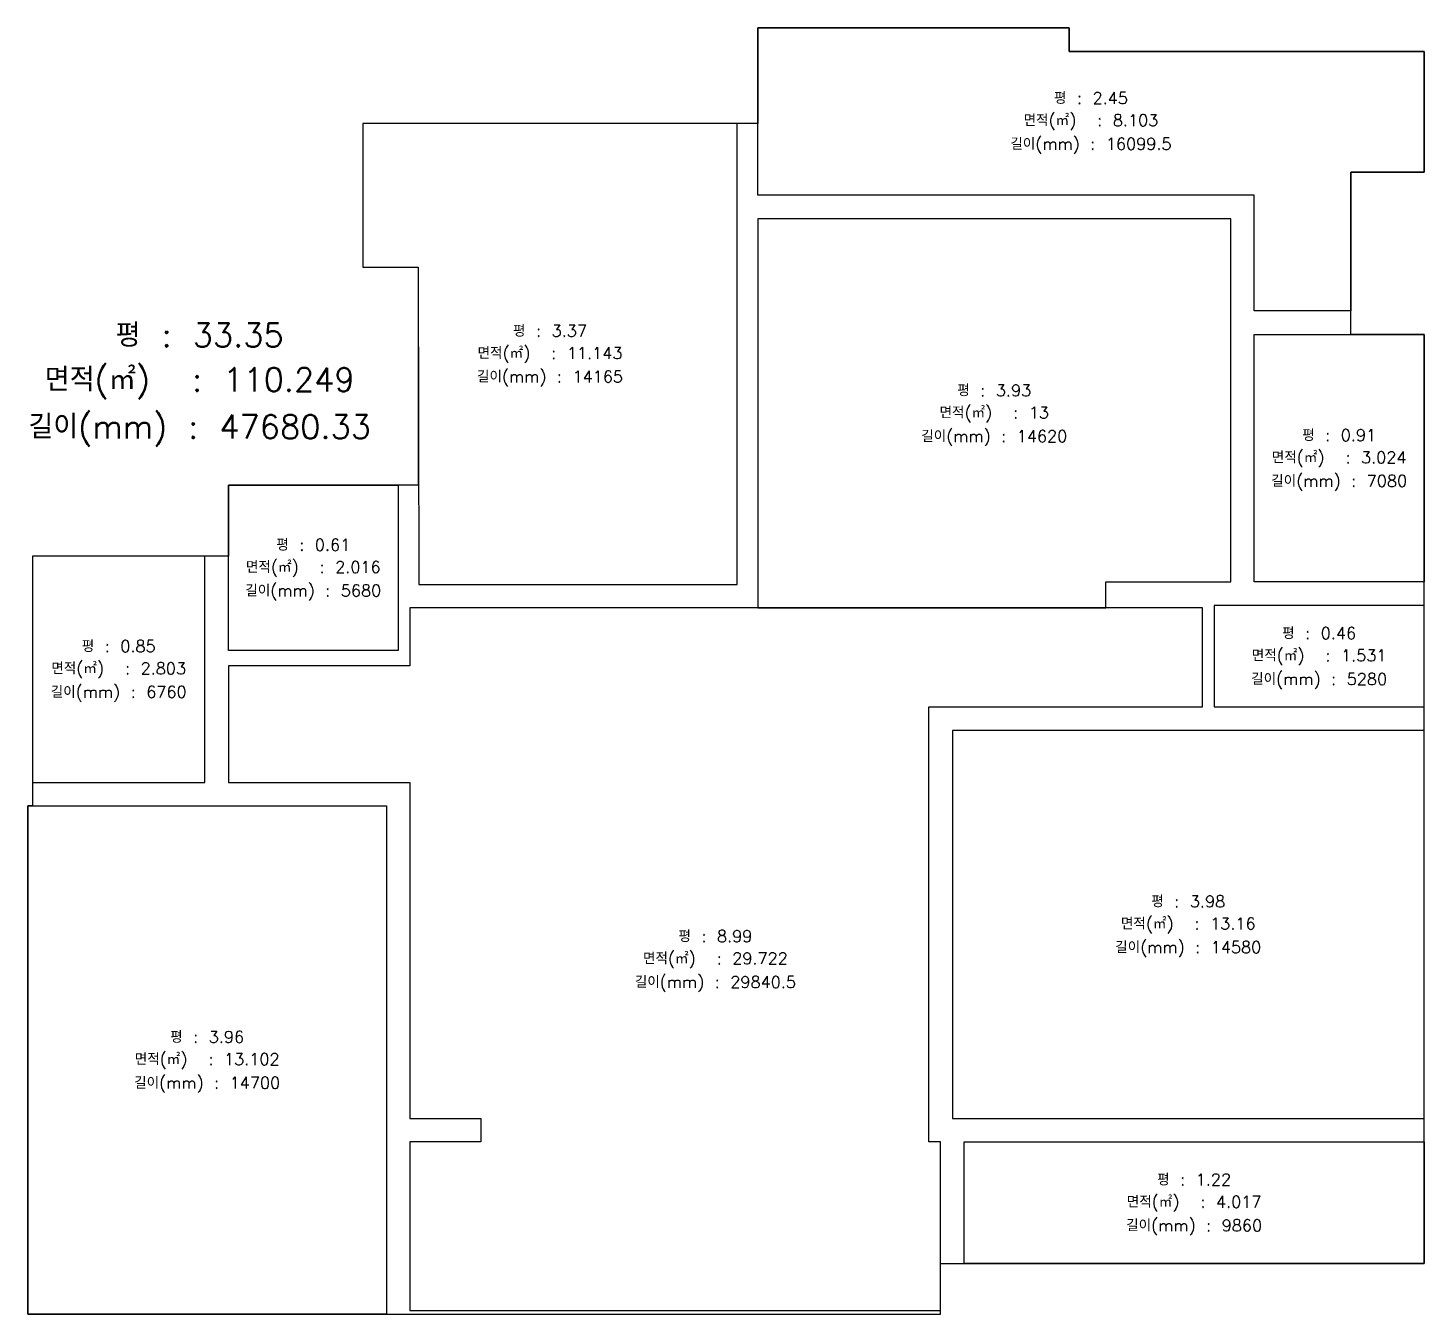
# Model space of a CAD drawing. Header units: millimetres. Extents: x 144680 to 246943, y -177515 to -149396.
# Drawn here: x 196392 to 208232, y -160306 to -149396 of the extents above; entities that cross this region are included whole.
import ezdxf
from ezdxf.enums import TextEntityAlignment as Align

# ---------------------------------------------------------------- set-up
doc = ezdxf.new("R2010")
doc.units = ezdxf.units.MM
doc.header["$LTSCALE"] = 50
doc.layers.add('07-DIM WAL', color=5, linetype='Continuous')
doc.styles.get("Standard").update_dxf_attribs({"font": 'txt.shx', "bigfont": 'whgtxt.shx'})

msp = doc.modelspace()

# ---------------------------------------------------------------- linework, layer by layer
at = {"layer": '07-DIM WAL', "color": 7}
for points in [[(208232.2, -149596.2), (205222.2, -149596.2), (205222.2, -149396.2), (202582.2, -149396.7), (202582.2, -150206.2), (199232.2, -150206.2), (199232.2, -151426.2), (199702.2, -151425.3), (199702.2, -153276.2), (198092.2, -153276.2), (198092.2, -153876.2), (196432.2, -153876.2), (196432.2, -155996.2), (196392.2, -155996.2), (196392.2, -160306.2), (204132.2, -160306.2), (204132.2, -159876.2), (208232.2, -159876.2), (208232.2, -151996.2), (207612.2, -151996.2), (207612.2, -150621.2), (208232.2, -150621.2), (208232.2, -149596.2)], [(207612.2, -150621.2), (207612.2, -151796.2), (206792.2, -151796.2), (206792.2, -150816.2), (202582.2, -150816.2), (202582.2, -149396.7), (205222.2, -149396.2), (205222.2, -149596.2), (208232.2, -149596.2), (208232.2, -150621.2), (207612.2, -150621.2)], [(199232.2, -150206.2), (199232.2, -151426.2), (199702.2, -151426.2), (199707.2, -154116.2), (202407.2, -154116.2), (202407.2, -150206.2), (199232.2, -150206.2)], [(206592.2, -151016.2), (202582.2, -151016.2), (202582.2, -154316.2), (205532.2, -154316.2), (205532.2, -154096.2), (206592.2, -154096.2), (206592.2, -151016.2)], [(199632.2, -154316.2), (199632.2, -154806.2), (198092.2, -154806.2), (198092.2, -155796.2), (199632.2, -155796.2), (199632.2, -158646.2), (200232.2, -158646.2), (200232.2, -158846.2), (199632.2, -158846.2), (199632.2, -160276.7), (204132.2, -160276.2), (204132.2, -158846.2), (204032.2, -158846.2), (204032.2, -155156.2), (206352.2, -155156.2), (206352.2, -154316.2), (199632.2, -154316.2)]]:
    msp.add_lwpolyline(points, dxfattribs=at)
for points in [[(206792.2, -151996.2), (208232.2, -151996.2), (208232.2, -154096.2), (206792.2, -154096.2)], [(198092.2, -153276.2), (199532.2, -153276.2), (199532.2, -154676.2), (198092.2, -154676.2)], [(196432.2, -155796.2), (197892.2, -155796.2), (197892.2, -153876.2), (196432.2, -153876.2)], [(206452.2, -155156.2), (208232.2, -155156.2), (208232.2, -154296.2), (206452.2, -154296.2)], [(204232.2, -158646.2), (208232.2, -158646.2), (208232.2, -155356.2), (204232.2, -155356.2)], [(196392.2, -155996.2), (199432.2, -155996.2), (199432.2, -160306.2), (196392.2, -160306.2)], [(204332.2, -158846.2), (208232.2, -158846.2), (208232.2, -159876.2), (204332.2, -159876.2)]]:
    msp.add_lwpolyline(points, close=True, dxfattribs=at)

# ---------------------------------------------------------------- texts
for s, height, p in [('평 : 2.45', 100, (205407.2, -149986.7)), ('면적(㎡)  : 8.103', 100, (205407.2, -150186.7)), ('길이(mm) : 16099.5', 100, (205407.2, -150386.7)), ('평 : 33.35', 200, (197848.7, -151993.2)), ('평 : 3.37', 100, (200819.7, -151961.2)), ('면적(㎡)  : 11.143', 100, (200819.7, -152161.2)), ('면적(㎡)  : 110.249', 200, (197848.7, -152393.2)), ('길이(mm) : 14165', 100, (200819.7, -152361.2)), ('평 : 3.93', 100, (204587.2, -152466.2)), ('면적(㎡)  : 13', 100, (204587.2, -152666.2)), ('길이(mm) : 47680.33', 200, (197848.7, -152793.2)), ('길이(mm) : 14620', 100, (204587.2, -152866.2)), ('평 : 0.91', 100, (207512.2, -152846.2)), ('면적(㎡)  : 3.024', 100, (207512.2, -153046.2)), ('길이(mm) : 7080', 100, (207512.2, -153246.2)), ('평 : 0.61', 100, (198812.2, -153776.2)), ('면적(㎡)  : 2.016', 100, (198812.2, -153976.2)), ('길이(mm) : 5680', 100, (198812.2, -154176.2)), ('평 : 0.46', 100, (207342.2, -154526.2)), ('평 : 0.85', 100, (197162.2, -154636.2)), ('면적(㎡)  : 1.531', 100, (207342.2, -154726.2)), ('면적(㎡)  : 2.803', 100, (197162.2, -154836.2)), ('길이(mm) : 5280', 100, (207342.2, -154926.2)), ('길이(mm) : 6760', 100, (197162.2, -155036.2)), ('평 : 3.98', 100, (206232.2, -156801.2)), ('면적(㎡)  : 13.16', 100, (206232.2, -157001.2)), ('평 : 8.99', 100, (202222.2, -157096.4)), ('면적(㎡)  : 29.722', 100, (202222.2, -157296.4)), ('길이(mm) : 14580', 100, (206232.2, -157201.2)), ('길이(mm) : 29840.5', 100, (202222.2, -157496.4)), ('평 : 3.96', 100, (197912.2, -157951.2)), ('면적(㎡)  : 13.102', 100, (197912.2, -158151.2)), ('길이(mm) : 14700', 100, (197912.2, -158351.2)), ('평 : 1.22', 100, (206282.2, -159161.2)), ('면적(㎡)  : 4.017', 100, (206282.2, -159361.2)), ('길이(mm) : 9860', 100, (206282.2, -159561.2))]:
    msp.add_text(s, height=height, dxfattribs=at).set_placement(p, align=Align.MIDDLE)

doc.saveas('drawing.dxf')
